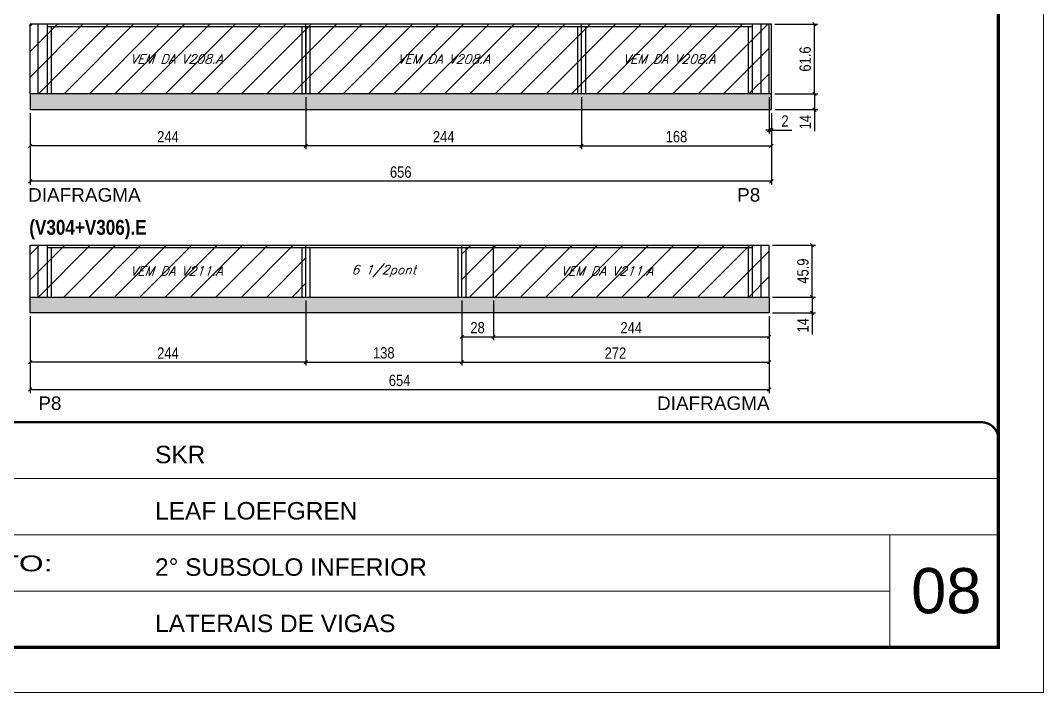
# Model space of a CAD drawing. Extents: x 3309 to 9590, y -2522 to 15424.
# Drawn here: x 8657 to 9563, y 12409 to 13004 of the extents above; entities that cross this region are included whole.
import ezdxf

# ---------------------------------------------------------------- set-up
doc = ezdxf.new("R2010")
doc.units = 0
doc.linetypes.add('CONTINUO', pattern=[0])
doc.linetypes.add('DASHED', pattern=[0.75, 0.5, -0.25])
for name, color, linetype in [('5', 5, 'Continuous'), ('COTA', 241, 'Continuous'), ('NOMENCLATURA', 7, 'Continuous'), ('Painéis', 200, 'Continuous'), ('SARR_2.2x7', 40, 'Continuous'), ('SARR_3.5x7', 81, 'Continuous'), ('texto', 7, 'Continuous')]:
    doc.layers.add(name, color=color, linetype=linetype)
for name, color, linetype, lineweight in [('CARIMBO', 255, 'Continuous', 9), ('Folhas', 255, 'Continuous', 9), ('Hachura', 251, 'Continuous', 9), ('SARRAFO DE PRESSAO', 251, 'DASHED', 9)]:
    doc.layers.add(name, color=color, linetype=linetype, lineweight=lineweight)
doc.styles.add('ARIAL', font='arial.ttf')
doc.styles.add('COTA TECNICA', font='techl___.ttf', dxfattribs={"height": 10})
doc.styles.add('Romans', font='romans.shx')
doc.styles.get("Standard").update_dxf_attribs({"font": 'arial.ttf'})
doc.styles.add('TECNICA', font='techb___.ttf', dxfattribs={"height": 10})
doc.styles.add('Tecnologia', font='')
doc.styles.get('Tecnologia').set_extended_font_data('Forgotten Futurist')
doc.dimstyles.new('PAINEL', dxfattribs={"dimtxt": 10, "dimasz": 3, "dimexe": 3, "dimexo": 3, "dimgap": 3, "dimtad": 1, "dimdec": 1, "dimzin": 12, "dimdsep": 46, "dimtxsty": 'COTA TECNICA', "dimblk1": 'OBLIQUE', "dimblk2": 'OBLIQUE', "dimsah": 1, "dimcen": 0.9, "dimclrd": 4, "dimclre": 4, "dimclrt": 240, "dimadec": 1, "dimazin": 3, "dimtfac": 1, "dimtdec": 1, "dimtmove": 0, "dimatfit": 3, "dimfxl": 1, "dimtolj": 1, "dimtzin": 12, "dimarcsym": 0})

# ---------------------------------------------------------------- blocks, each defined once
blk = doc.blocks.new('9999999999')
at = {"color": 30, "linetype": 'CONTINUO'}
for p, q in [((98564.56, 34379.64), (99583.98, 34379.64)), ((98564.56, 34329.83), (99487.98, 34329.83)), ((99583.98, 34329.83), (99487.98, 34329.83)), ((99487.98, 34329.83), (99487.98, 34230.21)), ((98564.56, 34280.02), (99487.98, 34280.02))]:
    blk.add_line(p, q, dxfattribs=at)
at = {"color": 30, "linetype": 'CONTINUO', "const_width": 2}
blk.add_lwpolyline([(99583.98, 34230.21), (99583.98, 34414.45, 0.414214), (99568.98, 34429.45), (98228.98, 34429.45, 0.414214), (98213.98, 34414.45), (98213.98, 34245.21, 0.414214), (98228.98, 34230.21), (99583.98, 34230.21)], format="xyb", dxfattribs=at)
at = {"layer": 'Folhas'}
blk.add_lwpolyline([(98138.98, 34190.21), (99623.98, 34190.21), (99623.98, 35240.21), (98138.98, 35240.21)], close=True, dxfattribs=at)
at = {"layer": 'Folhas', "color": 30, "const_width": 3}
blk.add_lwpolyline([(98213.98, 34230.21), (99583.98, 34230.21), (99583.98, 35200.21), (98213.98, 35200.21)], close=True, dxfattribs=at)
at = {"color": 7, "linetype": 'Continuous', "ltscale": 5, "style": 'ARIAL'}
for s, height, p in [('SKR', 15.483, (98837.68, 34393.13)), ('LEAF LOEFGREN', 15.4829, (98837.68, 34343.32)), ('2° SUBSOLO INFERIOR', 15.4829, (98837.68, 34293.51)), ('LATERAIS DE VIGAS', 15.4829, (98837.68, 34243.7))]:
    blk.add_text(s, height=height, dxfattribs=at).set_placement(p)
at = {"layer": 'Folhas', "color": 7, "style": 'Tecnologia', "width": 1.5}
blk.add_text('PAVIMENTO:', height=14, dxfattribs=at).set_placement((98573.65, 34297.5))
blk = doc.blocks.new('_Oblique')
at = {"color": 0, "linetype": 'ByBlock', "lineweight": -2}
blk.add_line((-0.5, -0.5), (0.5, 0.5), dxfattribs=at)
blk = doc.blocks.new('*D1153')
at = {"layer": 'COTA', "color": 4, "linetype": 'ByBlock', "lineweight": -2, "transparency": 16777216}
for p, q in [((8909.99, 12936.16), (8909.99, 12890.14)), ((9153.99, 12936.16), (9153.99, 12890.14)), ((9153.99, 12893.14), (8909.99, 12893.14))]:
    blk.add_line(p, q, dxfattribs=at)
at = {"layer": 'Defpoints', "color": 0, "linetype": 'ByBlock', "transparency": 16777216}
for p in [(8909.99, 12939.16), (9153.99, 12939.16), (8909.99, 12893.14)]:
    blk.add_point(p, dxfattribs=at)
at = {"layer": 'COTA', "color": 4, "linetype": 'ByBlock', "lineweight": -2, "transparency": 16777216, "xscale": 3, "yscale": 3, "zscale": 3, "rotation": 180}
blk.add_blockref('_Oblique', (8909.99, 12893.14), dxfattribs=at)
at = {"layer": 'COTA', "color": 4, "linetype": 'ByBlock', "lineweight": -2, "transparency": 16777216, "xscale": 3, "yscale": 3, "zscale": 3}
blk.add_blockref('_Oblique', (9153.99, 12893.14), dxfattribs=at)
at = {"layer": 'COTA', "color": 240, "linetype": 'ByBlock', "transparency": 16777216, "insert": (9031.99, 12901.21), "char_height": 10, "attachment_point": 5, "style": 'COTA TECNICA'}
blk.add_mtext('\\A1;244', dxfattribs=at)
blk = doc.blocks.new('*D1154')
at = {"layer": 'COTA', "color": 4, "linetype": 'ByBlock', "lineweight": -2, "transparency": 16777216}
for p, q in [((8909.99, 12936.16), (8909.99, 12890.14)), ((8665.99, 12922.16), (8665.99, 12890.14)), ((8909.99, 12893.14), (8665.99, 12893.14))]:
    blk.add_line(p, q, dxfattribs=at)
at = {"layer": 'Defpoints', "color": 0, "linetype": 'ByBlock', "transparency": 16777216}
for p in [(8909.99, 12939.16), (8665.99, 12925.16), (8665.99, 12893.14)]:
    blk.add_point(p, dxfattribs=at)
at = {"layer": 'COTA', "color": 4, "linetype": 'ByBlock', "lineweight": -2, "transparency": 16777216, "xscale": 3, "yscale": 3, "zscale": 3, "rotation": 180}
blk.add_blockref('_Oblique', (8665.99, 12893.14), dxfattribs=at)
at = {"layer": 'COTA', "color": 4, "linetype": 'ByBlock', "lineweight": -2, "transparency": 16777216, "xscale": 3, "yscale": 3, "zscale": 3}
blk.add_blockref('_Oblique', (8909.99, 12893.14), dxfattribs=at)
at = {"layer": 'COTA', "color": 240, "linetype": 'ByBlock', "transparency": 16777216, "insert": (8787.99, 12901.21), "char_height": 10, "attachment_point": 5, "style": 'COTA TECNICA'}
blk.add_mtext('\\A1;244', dxfattribs=at)
blk = doc.blocks.new('*D1155')
at = {"layer": 'COTA', "color": 4, "linetype": 'ByBlock', "lineweight": -2, "transparency": 16777216}
for p, q in [((8665.99, 12922.16), (8665.99, 12858.75)), ((9321.99, 12922.16), (9321.99, 12858.75)), ((9321.99, 12861.75), (8665.99, 12861.75))]:
    blk.add_line(p, q, dxfattribs=at)
at = {"layer": 'Defpoints', "color": 0, "linetype": 'ByBlock', "transparency": 16777216}
for p in [(8665.99, 12925.16), (9321.99, 12925.16), (8665.99, 12861.75)]:
    blk.add_point(p, dxfattribs=at)
at = {"layer": 'COTA', "color": 4, "linetype": 'ByBlock', "lineweight": -2, "transparency": 16777216, "xscale": 3, "yscale": 3, "zscale": 3, "rotation": 180}
blk.add_blockref('_Oblique', (8665.99, 12861.75), dxfattribs=at)
at = {"layer": 'COTA', "color": 4, "linetype": 'ByBlock', "lineweight": -2, "transparency": 16777216, "xscale": 3, "yscale": 3, "zscale": 3}
blk.add_blockref('_Oblique', (9321.99, 12861.75), dxfattribs=at)
at = {"layer": 'COTA', "color": 240, "linetype": 'ByBlock', "transparency": 16777216, "insert": (8993.99, 12869.86), "char_height": 10, "attachment_point": 5, "style": 'COTA TECNICA'}
blk.add_mtext('\\A1;656', dxfattribs=at)
blk = doc.blocks.new('*D1157')
at = {"layer": 'COTA', "color": 4, "lineweight": -2, "transparency": 16777216}
for p, q in [((9153.99, 12936.16), (9153.99, 12890.14)), ((9321.99, 12922.16), (9321.99, 12890.14)), ((9153.99, 12893.14), (9321.99, 12893.14))]:
    blk.add_line(p, q, dxfattribs=at)
at = {"layer": 'Defpoints', "color": 0, "transparency": 16777216}
for p in [(9153.99, 12939.16), (9321.99, 12925.16), (9321.99, 12893.14)]:
    blk.add_point(p, dxfattribs=at)
at = {"layer": 'COTA', "color": 4, "lineweight": -2, "transparency": 16777216, "xscale": 3, "yscale": 3, "zscale": 3, "rotation": 180}
blk.add_blockref('_Oblique', (9153.99, 12893.14), dxfattribs=at)
at = {"layer": 'COTA', "color": 4, "lineweight": -2, "transparency": 16777216, "xscale": 3, "yscale": 3, "zscale": 3}
blk.add_blockref('_Oblique', (9321.99, 12893.14), dxfattribs=at)
at = {"layer": 'COTA', "color": 240, "transparency": 16777216, "insert": (9237.99, 12901.26), "char_height": 10, "attachment_point": 5, "style": 'COTA TECNICA'}
blk.add_mtext('\\A1;168', dxfattribs=at)
blk = doc.blocks.new('*D1158')
at = {"layer": 'COTA', "color": 4, "lineweight": -2, "transparency": 16777216}
for p, q in [((9324.99, 13000.76), (9363.08, 13000.76)), ((9360.08, 12939.16), (9360.08, 13000.76)), ((9324.99, 12939.16), (9363.08, 12939.16))]:
    blk.add_line(p, q, dxfattribs=at)
at = {"layer": 'Defpoints', "color": 0, "transparency": 16777216}
for p in [(9321.99, 13000.76), (9360.08, 13000.76), (9321.99, 12939.16)]:
    blk.add_point(p, dxfattribs=at)
at = {"layer": 'COTA', "color": 4, "lineweight": -2, "transparency": 16777216, "xscale": 3, "yscale": 3, "zscale": 3}
for p, rotation in [((9360.08, 13000.76), 90), ((9360.08, 12939.16), 270)]:
    blk.add_blockref('_Oblique', p, dxfattribs=dict(at, rotation=rotation))
at = {"layer": 'COTA', "color": 240, "transparency": 16777216, "insert": (9351.98, 12969.96), "char_height": 10, "attachment_point": 5, "rotation": 90, "style": 'COTA TECNICA'}
blk.add_mtext('\\A1;61.6', dxfattribs=at)
blk = doc.blocks.new('*D1156')
at = {"layer": 'COTA', "color": 4, "lineweight": -2, "transparency": 16777216}
for p, q in [((9324.99, 12939.16), (9363.08, 12939.16)), ((9360.08, 12939.16), (9360.08, 12925.16)), ((9324.99, 12925.16), (9363.08, 12925.16)), ((9360.08, 12925.16), (9360.08, 12906.04))]:
    blk.add_line(p, q, dxfattribs=at)
at = {"layer": 'Defpoints', "color": 0, "transparency": 16777216}
for p in [(9321.99, 12939.16), (9321.99, 12925.16), (9360.08, 12925.16)]:
    blk.add_point(p, dxfattribs=at)
at = {"layer": 'COTA', "color": 4, "lineweight": -2, "transparency": 16777216, "xscale": 3, "yscale": 3, "zscale": 3}
for p, rotation in [((9360.08, 12939.16), 90), ((9360.08, 12925.16), 270)]:
    blk.add_blockref('_Oblique', p, dxfattribs=dict(at, rotation=rotation))
at = {"layer": 'COTA', "color": 240, "transparency": 16777216, "insert": (9352.01, 12914.1), "char_height": 10, "attachment_point": 5, "rotation": 90, "style": 'COTA TECNICA'}
blk.add_mtext('\\A1;14', dxfattribs=at)
blk = doc.blocks.new('*D1160')
at = {"layer": 'COTA', "color": 4, "linetype": 'ByBlock', "lineweight": -2, "transparency": 16777216}
for p, q in [((8909.99, 12756.33), (8909.99, 12698.61)), ((9047.99, 12756.33), (9047.99, 12698.61)), ((8909.99, 12701.61), (9047.99, 12701.61))]:
    blk.add_line(p, q, dxfattribs=at)
at = {"layer": 'Defpoints', "color": 0, "linetype": 'ByBlock', "transparency": 16777216}
for p in [(8909.99, 12759.33), (9047.99, 12759.33), (9047.99, 12701.61)]:
    blk.add_point(p, dxfattribs=at)
at = {"layer": 'COTA', "color": 4, "linetype": 'ByBlock', "lineweight": -2, "transparency": 16777216, "xscale": 3, "yscale": 3, "zscale": 3, "rotation": 180}
blk.add_blockref('_Oblique', (8909.99, 12701.61), dxfattribs=at)
at = {"layer": 'COTA', "color": 4, "linetype": 'ByBlock', "lineweight": -2, "transparency": 16777216, "xscale": 3, "yscale": 3, "zscale": 3}
blk.add_blockref('_Oblique', (9047.99, 12701.61), dxfattribs=at)
at = {"layer": 'COTA', "color": 240, "linetype": 'ByBlock', "transparency": 16777216, "insert": (8978.99, 12709.86), "char_height": 10, "attachment_point": 5, "style": 'COTA TECNICA'}
blk.add_mtext('\\A1;138', dxfattribs=at)
blk = doc.blocks.new('*D1161')
at = {"layer": 'COTA', "color": 4, "linetype": 'ByBlock', "lineweight": -2, "transparency": 16777216}
for p, q in [((9047.99, 12756.33), (9047.99, 12698.61)), ((9319.99, 12742.33), (9319.99, 12698.61)), ((9047.99, 12701.61), (9319.99, 12701.61))]:
    blk.add_line(p, q, dxfattribs=at)
at = {"layer": 'Defpoints', "color": 0, "linetype": 'ByBlock', "transparency": 16777216}
for p in [(9047.99, 12759.33), (9319.99, 12745.33), (9319.99, 12701.61)]:
    blk.add_point(p, dxfattribs=at)
at = {"layer": 'COTA', "color": 4, "linetype": 'ByBlock', "lineweight": -2, "transparency": 16777216, "xscale": 3, "yscale": 3, "zscale": 3, "rotation": 180}
blk.add_blockref('_Oblique', (9047.99, 12701.61), dxfattribs=at)
at = {"layer": 'COTA', "color": 4, "linetype": 'ByBlock', "lineweight": -2, "transparency": 16777216, "xscale": 3, "yscale": 3, "zscale": 3}
blk.add_blockref('_Oblique', (9319.99, 12701.61), dxfattribs=at)
at = {"layer": 'COTA', "color": 240, "linetype": 'ByBlock', "transparency": 16777216, "insert": (9183.99, 12709.69), "char_height": 10, "attachment_point": 5, "style": 'COTA TECNICA'}
blk.add_mtext('\\A1;272', dxfattribs=at)
blk = doc.blocks.new('*D1162')
at = {"layer": 'COTA', "color": 4, "linetype": 'ByBlock', "lineweight": -2, "transparency": 16777216}
for p, q in [((8665.99, 12742.33), (8665.99, 12674.38)), ((9319.99, 12742.33), (9319.99, 12674.38)), ((8665.99, 12677.38), (9319.99, 12677.38))]:
    blk.add_line(p, q, dxfattribs=at)
at = {"layer": 'Defpoints', "color": 0, "linetype": 'ByBlock', "transparency": 16777216}
for p in [(8665.99, 12745.33), (9319.99, 12745.33), (9319.99, 12677.38)]:
    blk.add_point(p, dxfattribs=at)
at = {"layer": 'COTA', "color": 4, "linetype": 'ByBlock', "lineweight": -2, "transparency": 16777216, "xscale": 3, "yscale": 3, "zscale": 3, "rotation": 180}
blk.add_blockref('_Oblique', (8665.99, 12677.38), dxfattribs=at)
at = {"layer": 'COTA', "color": 4, "linetype": 'ByBlock', "lineweight": -2, "transparency": 16777216, "xscale": 3, "yscale": 3, "zscale": 3}
blk.add_blockref('_Oblique', (9319.99, 12677.38), dxfattribs=at)
at = {"layer": 'COTA', "color": 240, "linetype": 'ByBlock', "transparency": 16777216, "insert": (8992.99, 12685.49), "char_height": 10, "attachment_point": 5, "style": 'COTA TECNICA'}
blk.add_mtext('\\A1;654', dxfattribs=at)
blk = doc.blocks.new('*D1163')
at = {"layer": 'COTA', "color": 4, "lineweight": -2, "transparency": 16777216}
for p, q in [((8909.99, 12756.33), (8909.99, 12698.61)), ((8665.99, 12742.33), (8665.99, 12698.61)), ((8909.99, 12701.61), (8665.99, 12701.61))]:
    blk.add_line(p, q, dxfattribs=at)
at = {"layer": 'Defpoints', "color": 0, "transparency": 16777216}
for p in [(8909.99, 12759.33), (8665.99, 12745.33), (8665.99, 12701.61)]:
    blk.add_point(p, dxfattribs=at)
at = {"layer": 'COTA', "color": 4, "lineweight": -2, "transparency": 16777216, "xscale": 3, "yscale": 3, "zscale": 3, "rotation": 180}
blk.add_blockref('_Oblique', (8665.99, 12701.61), dxfattribs=at)
at = {"layer": 'COTA', "color": 4, "lineweight": -2, "transparency": 16777216, "xscale": 3, "yscale": 3, "zscale": 3}
blk.add_blockref('_Oblique', (8909.99, 12701.61), dxfattribs=at)
at = {"layer": 'COTA', "color": 240, "transparency": 16777216, "insert": (8787.99, 12709.69), "char_height": 10, "attachment_point": 5, "style": 'COTA TECNICA'}
blk.add_mtext('\\A1;244', dxfattribs=at)
blk = doc.blocks.new('*D1164')
at = {"layer": 'COTA', "color": 4, "lineweight": -2, "transparency": 16777216}
for p, q in [((9322.99, 12805.23), (9361.08, 12805.23)), ((9358.08, 12759.33), (9358.08, 12805.23)), ((9322.99, 12759.33), (9361.08, 12759.33))]:
    blk.add_line(p, q, dxfattribs=at)
at = {"layer": 'Defpoints', "color": 0, "transparency": 16777216}
for p in [(9319.99, 12805.23), (9358.08, 12805.23), (9319.99, 12759.33)]:
    blk.add_point(p, dxfattribs=at)
at = {"layer": 'COTA', "color": 4, "lineweight": -2, "transparency": 16777216, "xscale": 3, "yscale": 3, "zscale": 3}
for p, rotation in [((9358.08, 12805.23), 90), ((9358.08, 12759.33), 270)]:
    blk.add_blockref('_Oblique', p, dxfattribs=dict(at, rotation=rotation))
at = {"layer": 'COTA', "color": 240, "transparency": 16777216, "insert": (9349.94, 12782.28), "char_height": 10, "attachment_point": 5, "rotation": 90, "style": 'COTA TECNICA'}
blk.add_mtext('\\A1;45.9', dxfattribs=at)
blk = doc.blocks.new('*D1165')
at = {"layer": 'COTA', "color": 4, "lineweight": -2, "transparency": 16777216}
for p, q in [((9322.99, 12759.33), (9361.08, 12759.33)), ((9358.08, 12759.33), (9358.08, 12745.33)), ((9322.99, 12745.33), (9361.08, 12745.33)), ((9358.08, 12745.33), (9358.08, 12726.21))]:
    blk.add_line(p, q, dxfattribs=at)
at = {"layer": 'Defpoints', "color": 0, "transparency": 16777216}
for p in [(9319.99, 12759.33), (9319.99, 12745.33), (9358.08, 12745.33)]:
    blk.add_point(p, dxfattribs=at)
at = {"layer": 'COTA', "color": 4, "lineweight": -2, "transparency": 16777216, "xscale": 3, "yscale": 3, "zscale": 3}
for p, rotation in [((9358.08, 12759.33), 90), ((9358.08, 12745.33), 270)]:
    blk.add_blockref('_Oblique', p, dxfattribs=dict(at, rotation=rotation))
at = {"layer": 'COTA', "color": 240, "transparency": 16777216, "insert": (9350.01, 12734.27), "char_height": 10, "attachment_point": 5, "rotation": 90, "style": 'COTA TECNICA'}
blk.add_mtext('\\A1;14', dxfattribs=at)
blk = doc.blocks.new('*D1861')
at = {"layer": 'COTA', "color": 4, "lineweight": -2, "transparency": 16777216}
for p, q in [((9319.99, 12936.16), (9319.99, 12904.1)), ((9321.99, 12922.16), (9321.99, 12904.1)), ((9319.99, 12907.1), (9316.99, 12907.1)), ((9319.99, 12907.1), (9321.99, 12907.1)), ((9321.99, 12907.1), (9340.1, 12907.1))]:
    blk.add_line(p, q, dxfattribs=at)
at = {"layer": 'Defpoints', "color": 0, "transparency": 16777216}
for p in [(9319.99, 12939.16), (9321.99, 12925.16), (9321.99, 12907.1)]:
    blk.add_point(p, dxfattribs=at)
at = {"layer": 'COTA', "color": 4, "lineweight": -2, "transparency": 16777216, "xscale": 3, "yscale": 3, "zscale": 3}
blk.add_blockref('_Oblique', (9319.99, 12907.1), dxfattribs=at)
at = {"layer": 'COTA', "color": 4, "lineweight": -2, "transparency": 16777216, "xscale": 3, "yscale": 3, "zscale": 3, "rotation": 180}
blk.add_blockref('_Oblique', (9321.99, 12907.1), dxfattribs=at)
at = {"layer": 'COTA', "color": 240, "transparency": 16777216, "insert": (9334.05, 12915.1), "char_height": 10, "attachment_point": 5, "style": 'COTA TECNICA'}
blk.add_mtext('\\A1;2', dxfattribs=at)
blk = doc.blocks.new('*D1862')
at = {"layer": 'COTA', "color": 4, "lineweight": -2, "transparency": 16777216}
for p, q in [((9047.99, 12756.33), (9047.99, 12721.08)), ((9075.99, 12756.33), (9075.99, 12721.08)), ((9047.99, 12724.08), (9075.99, 12724.08))]:
    blk.add_line(p, q, dxfattribs=at)
at = {"layer": 'Defpoints', "color": 0, "transparency": 16777216}
for p in [(9047.99, 12759.33), (9075.99, 12759.33), (9075.99, 12724.08)]:
    blk.add_point(p, dxfattribs=at)
at = {"layer": 'COTA', "color": 4, "lineweight": -2, "transparency": 16777216, "xscale": 3, "yscale": 3, "zscale": 3, "rotation": 180}
blk.add_blockref('_Oblique', (9047.99, 12724.08), dxfattribs=at)
at = {"layer": 'COTA', "color": 4, "lineweight": -2, "transparency": 16777216, "xscale": 3, "yscale": 3, "zscale": 3}
blk.add_blockref('_Oblique', (9075.99, 12724.08), dxfattribs=at)
at = {"layer": 'COTA', "color": 240, "transparency": 16777216, "insert": (9061.99, 12732.18), "char_height": 10, "attachment_point": 5, "style": 'COTA TECNICA'}
blk.add_mtext('\\A1;28', dxfattribs=at)
blk = doc.blocks.new('*D1863')
at = {"layer": 'COTA', "color": 4, "lineweight": -2, "transparency": 16777216}
for p, q in [((9075.99, 12756.33), (9075.99, 12721.08)), ((9319.99, 12742.33), (9319.99, 12721.08)), ((9075.99, 12724.08), (9319.99, 12724.08))]:
    blk.add_line(p, q, dxfattribs=at)
at = {"layer": 'Defpoints', "color": 0, "transparency": 16777216}
for p in [(9075.99, 12759.33), (9319.99, 12745.33), (9319.99, 12724.08)]:
    blk.add_point(p, dxfattribs=at)
at = {"layer": 'COTA', "color": 4, "lineweight": -2, "transparency": 16777216, "xscale": 3, "yscale": 3, "zscale": 3, "rotation": 180}
blk.add_blockref('_Oblique', (9075.99, 12724.08), dxfattribs=at)
at = {"layer": 'COTA', "color": 4, "lineweight": -2, "transparency": 16777216, "xscale": 3, "yscale": 3, "zscale": 3}
blk.add_blockref('_Oblique', (9319.99, 12724.08), dxfattribs=at)
at = {"layer": 'COTA', "color": 240, "transparency": 16777216, "insert": (9197.99, 12732.16), "char_height": 10, "attachment_point": 5, "style": 'COTA TECNICA'}
blk.add_mtext('\\A1;244', dxfattribs=at)

msp = doc.modelspace()

# ---------------------------------------------------------------- hatches: boundary and pattern name
at = {"layer": 'COTA'}
h = msp.add_hatch(dxfattribs=at)
h.set_pattern_fill('AR-CONC', color=256, scale=0.03)
h.paths.add_polyline_path([(9321.99, 12925.16), (9321.99, 12939.16), (8665.99, 12939.16), (8665.99, 12925.16)])
h = msp.add_hatch(dxfattribs=at)
h.set_pattern_fill('AR-CONC', color=256, scale=0.03)
h.set_pattern_definition([(50, (1680.29, -196.481), (5.4655401, -0.4781726), [0.5715, -6.2865]), (355, (1680.29, -196.481), (-1.0573026, 5.7317054), [0.4572, -5.0292175]), (100.451445, (1680.7453, -196.521), (4.4082374, 5.2535326), [0.4857003, -5.3427073]), (46.1842, (1680.29, -194.957), (8.1323712, -1.2612698), [0.85725, -9.42975]), (96.63556, (1680.9676, -195.062), (7.122124, 7.4227837), [0.7285507, -8.0140682]), (351.18415, (1680.29, -194.957), (7.122124, 7.4227837), [0.685799, -7.543792]), (21, (1681.052, -195.338), (4.5484317, -3.067956), [0.5715, -6.2865]), (326, (1681.052, -195.338), (1.8540609, 5.525639), [0.4572, -5.0292]), (71.451445, (1681.431, -195.5937), (6.4024926, 2.457683), [0.4857003, -5.3426981]), (37.5, (1680.2899, -196.481), (0.0926581, 2.53665117), [0, -4.96824, 0, -5.1054, 0, -5.04825]), (7.5, (1680.2899, -196.481), (2.00458988, 3.00541724), [0, -2.91084, 0, -4.85394, 0, -1.92405]), (327.5, (1678.5906, -196.481), (4.06771786, -0.17186232), [0, -1.905, 0, -5.9436, 0, -7.8867]), (317.5, (1677.8286, -196.481), (4.4438754, 0.7627947), [0, -2.4765, 0, -3.94716, 0, -5.6007])])
h.paths.add_polyline_path([(8665.99, 12745.33), (9319.99, 12745.33), (9319.99, 12759.33), (8665.99, 12759.33)])
at = {"layer": 'Hachura', "linetype": 'ByBlock'}
h = msp.add_hatch(dxfattribs=at)
h.set_pattern_fill('ANSI31', color=256, scale=5)
h.paths.add_polyline_path([(8909.99, 13000.76), (8665.99, 13000.76), (8665.99, 12939.16), (8909.99, 12939.16)])
h.paths.add_polyline_path([(9153.99, 13000.76), (8909.99, 13000.76), (8909.99, 12939.16), (9153.99, 12939.16)])
h.paths.add_polyline_path([(9319.99, 13000.76), (9153.99, 13000.76), (9153.99, 12939.16), (9319.99, 12939.16)])
h = msp.add_hatch(dxfattribs=at)
h.set_pattern_fill('ANSI31', color=256, scale=5)
h.paths.add_polyline_path([(8909.99, 12805.23), (8665.99, 12805.23), (8665.99, 12759.33), (8909.99, 12759.33)])
h.paths.add_polyline_path([(9075.99, 12805.23), (9047.99, 12805.23), (9047.99, 12759.33), (9075.99, 12759.33)])
h.paths.add_polyline_path([(9319.99, 12805.23), (9075.99, 12805.23), (9075.99, 12759.33), (9319.99, 12759.33)])

# ---------------------------------------------------------------- linework, layer by layer
at = {"layer": 'COTA'}
for p, q in [((8665.99, 12939.16), (8665.99, 12925.16)), ((9321.99, 12925.16), (9321.99, 12939.16)), ((8665.99, 12925.16), (9321.99, 12925.16)), ((8665.99, 12745.33), (8665.99, 12759.33)), ((9319.99, 12759.33), (9319.99, 12745.33)), ((9319.99, 12745.33), (8665.99, 12745.33))]:
    msp.add_line(p, q, dxfattribs=at)
at = {"layer": 'Painéis', "linetype": 'ByBlock'}
for p, q in [((9321.99, 13000.76), (8665.99, 13000.76)), ((8665.99, 12939.16), (8665.99, 13000.76)), ((8909.99, 12939.16), (8909.99, 13000.76)), ((9153.99, 12939.16), (9153.99, 13000.76)), ((9319.99, 12939.16), (9319.99, 13000.76)), ((9321.99, 12939.16), (9321.99, 13000.76)), ((9321.99, 12939.16), (8665.99, 12939.16)), ((8665.99, 12805.23), (9319.99, 12805.23)), ((8665.99, 12759.33), (8665.99, 12805.23)), ((8909.99, 12759.33), (8909.99, 12805.23)), ((9047.99, 12759.33), (9047.99, 12805.23)), ((9075.99, 12759.33), (9075.99, 12805.23)), ((9319.99, 12759.33), (9319.99, 12805.23)), ((8665.99, 12759.33), (9319.99, 12759.33))]:
    msp.add_line(p, q, dxfattribs=at)
at = {"layer": 'SARR_2.2x7', "linetype": 'Continuous'}
for p, q in [((8672.99, 12939.16), (8672.99, 13000.76)), ((8909.99, 12998.56), (8680.99, 12998.56)), ((9153.99, 12998.56), (8909.99, 12998.56)), ((9304.99, 12998.56), (9153.99, 12998.56)), ((9312.99, 12939.16), (9312.99, 13000.76)), ((8672.99, 12759.33), (8672.99, 12805.23)), ((8680.99, 12803.03), (8909.99, 12803.03)), ((8909.99, 12803.03), (9047.99, 12803.03)), ((9047.99, 12803.03), (9304.99, 12803.03)), ((9312.99, 12759.33), (9312.99, 12805.23))]:
    msp.add_line(p, q, dxfattribs=at)
at = {"layer": 'SARR_3.5x7'}
for p, q in [((8680.99, 13000.76), (8680.99, 12939.16)), ((8684.49, 12998.56), (8684.49, 12939.16)), ((8906.49, 12998.56), (8906.49, 12939.16)), ((8909.99, 12998.56), (8909.99, 12939.16)), ((8913.49, 12998.56), (8913.49, 12939.16)), ((9150.49, 12998.56), (9150.49, 12939.16)), ((9157.49, 12998.56), (9157.49, 12939.16)), ((9301.49, 12998.56), (9301.49, 12939.16)), ((9304.99, 13000.76), (9304.99, 12939.16)), ((8680.99, 12805.23), (8680.99, 12759.33)), ((8684.49, 12803.03), (8684.49, 12759.33)), ((8906.49, 12803.03), (8906.49, 12759.33)), ((8913.49, 12803.03), (8913.49, 12759.33)), ((9044.49, 12803.03), (9044.49, 12759.33)), ((9051.49, 12803.03), (9051.49, 12759.33)), ((9301.49, 12803.03), (9301.49, 12759.33)), ((9304.99, 12805.23), (9304.99, 12759.33))]:
    msp.add_line(p, q, dxfattribs=at)

# ---------------------------------------------------------------- block references
at = {"layer": 'SARRAFO DE PRESSAO', "color": 6, "linetype": 'ByBlock'}
msp.add_blockref('9999999999', (-90061.11, -21780.92), dxfattribs=at)

# ---------------------------------------------------------------- texts
at = {"layer": '5', "linetype": 'Continuous'}
for s, rotation, p in [('DIAFRAGMA', 0.00004, (8664.19, 12843.74)), ('P8', 0.00004, (9291.7, 12843.74)), ('P8', 359.99996, (8673.22, 12659.37)), ('DIAFRAGMA', 359.99996, (9220.81, 12659.37))]:
    msp.add_text(s, height=12, rotation=rotation, dxfattribs=at).set_placement(p)
at = {"layer": 'CARIMBO', "style": 'ARIAL'}
msp.add_text('08', height=40, dxfattribs=at).set_placement((9445.73, 12479.43))
at = {"layer": 'NOMENCLATURA', "style": 'TECNICA'}
msp.add_text('(V304+V306).E', height=13.2, dxfattribs=at).set_placement((8665.27, 12814.41))
at = {"layer": 'texto', "color": 2, "char_height": 8, "attachment_point": 5, "style": 'Romans'}
for s, insert in [('{\\Q19;\\C256;VEM DA V208.A}', (8795.49, 12969.96)), ('{\\Q19;\\C256;VEM DA V208.A}', (9031.99, 12969.96)), ('{\\Q19;\\C256;VEM DA V208.A}', (9231.59, 12969.96)), ('{\\Q19;\\C256;VEM DA V211.A}', (8795.49, 12782.28)), ('{\\Q19;\\C256;6 1/2pont}', (8978.99, 12782.28)), ('{\\Q19;\\C256;VEM DA V211.A}', (9176.49, 12782.28))]:
    msp.add_mtext(s, dxfattribs=dict(at, insert=insert))

# ---------------------------------------------------------------- dimensions: what is measured, and where the dimension line sits
at = {"layer": 'COTA'}
for base, p1, p2, angle, picture, middle in [((9360.08, 13000.76), (9321.99, 12939.16), (9321.99, 13000.76), 90, '*D1158', (9351.98, 12969.96)), ((9360.08, 12925.16), (9321.99, 12939.16), (9321.99, 12925.16), 90, '*D1156', (9352.01, 12914.1)), ((9358.08, 12805.23), (9319.99, 12759.33), (9319.99, 12805.23), 90, '*D1164', (9349.94, 12782.28)), ((8665.99, 12701.61), (8909.99, 12759.33), (8665.99, 12745.33), 180, '*D1163', (8787.99, 12709.69)), ((9358.08, 12745.33), (9319.99, 12759.33), (9319.99, 12745.33), 90, '*D1165', (9350.01, 12734.27))]:
    dim = msp.add_linear_dim(base=base, p1=p1, p2=p2, angle=angle, dimstyle='PAINEL', dxfattribs=at)
    dim.commit()
    dim.dimension.update_dxf_attribs({"geometry": picture, "text_midpoint": middle})
at = {"layer": 'COTA', "linetype": 'ByBlock'}
for base, p1, p2, angle, picture, middle in [((8665.99, 12893.14), (8909.99, 12939.16), (8665.99, 12925.16), 180, '*D1154', (8787.99, 12901.21)), ((9319.99, 12701.61), (9047.99, 12759.33), (9319.99, 12745.33), 0, '*D1161', (9183.99, 12709.69))]:
    dim = msp.add_linear_dim(base=base, p1=p1, p2=p2, angle=angle, dimstyle='PAINEL', override={"dimtmove": 1}, dxfattribs=at)
    dim.commit()
    dim.dimension.update_dxf_attribs({"geometry": picture, "text_midpoint": middle})
for base, p1, p2, angle, picture, middle in [((8909.99, 12893.14), (9153.99, 12939.16), (8909.99, 12939.16), 180, '*D1153', (9031.99, 12901.21)), ((8665.99, 12861.75), (9321.99, 12925.16), (8665.99, 12925.16), 180, '*D1155', (8993.99, 12869.86)), ((9047.99, 12701.61), (8909.99, 12759.33), (9047.99, 12759.33), 0, '*D1160', (8978.99, 12709.86)), ((9319.99, 12677.38), (8665.99, 12745.33), (9319.99, 12745.33), 0, '*D1162', (8992.99, 12685.49))]:
    dim = msp.add_linear_dim(base=base, p1=p1, p2=p2, angle=angle, dimstyle='PAINEL', dxfattribs=at)
    dim.commit()
    dim.dimension.update_dxf_attribs({"geometry": picture, "text_midpoint": middle})
at = {"layer": 'COTA'}
for base, p1, p2, picture, middle in [((9321.99, 12893.14), (9153.99, 12939.16), (9321.99, 12925.16), '*D1157', (9237.99, 12901.26)), ((9321.99, 12907.1), (9319.99, 12939.16), (9321.99, 12925.16), '*D1861', (9334.05, 12915.1)), ((9075.99, 12724.08), (9047.99, 12759.33), (9075.99, 12759.33), '*D1862', (9061.99, 12732.18))]:
    dim = msp.add_linear_dim(base=base, p1=p1, p2=p2, dimstyle='PAINEL', dxfattribs=at)
    dim.commit()
    dim.dimension.update_dxf_attribs({"geometry": picture, "text_midpoint": middle})
dim = msp.add_linear_dim(base=(9319.99, 12724.08), p1=(9075.99, 12759.33), p2=(9319.99, 12745.33), dimstyle='PAINEL', override={"dimtmove": 1}, dxfattribs=at)
dim.commit()
dim.dimension.update_dxf_attribs({"geometry": '*D1863', "text_midpoint": (9197.99, 12732.16)})

doc.saveas('drawing.dxf')
